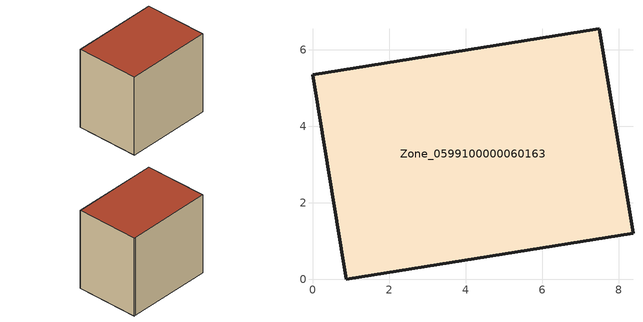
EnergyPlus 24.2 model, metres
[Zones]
Zone_0599100000060163
 floor ground (C_G): 7.39,6.53 7.49,6.55 8.37,1.21 0.88,0 0,5.35 z0
 wall outside (C_F): 0.88,0 8.37,1.21 7.49,6.55 7.39,6.53 0,5.35 0.88,0 z0:7.08
 roof outside (C_R): 7.49,6.55 7.39,6.53 0,5.35 0.88,0 8.37,1.21 z7.08
[BUILDING]
Pand.0599100000060163: North Axis=0; Terrain=City; Loads Convergence Tolerance Value=0.04; Temperature Convergence Tolerance Value=0.4; Solar Distribution=FullExterior; Maximum Number of Warmup Days=25; Minimum Number of Warmup Days=1
[Site:Location]
Rotterdam.The.Hague.AP_ZH_NLD Design_Conditions: Latitude=51.96; Longitude=4.45; Time Zone=1; Elevation=-4.5
[SITE:GROUNDTEMPERATURE:BUILDINGSURFACE]
18, 18, 18, 18, 18, 18, 18, 18, 18, 18, 18, 18
[MATERIAL] Thermal Absorptance=0.9; Solar Absorptance=0.7; Visible Absorptance=0.7
Name | Roughness | Thickness | Conductivity | Density | Specific Heat
G.TI.1946 | MediumSmooth | 0.15 | 1 | 540 | 1210
F.TI.1946 | Rough | 0.3 | 0.857143 | 1920 | 840
R.TI.1946 | MediumRough | 0.2 | 0.1 | 1500 | 1000
[CONSTRUCTION]
C_G: G.TI.1946
C_F: F.TI.1946
C_R: R.TI.1946
[ZONE]
Zone_0599100000060163: Type=1; Multiplier=1; Ceiling Height=Autocalculate; Volume=Autocalculate; Floor Area=autocalculate; Part of Total Floor Area=Yes
[ZONEINFILTRATION:DESIGNFLOWRATE]
Infil_Zone_0599100000060163: Zone or ZoneList or Space or SpaceList=Zone_0599100000060163; Schedule=AlwaysOn; Design Flow Rate Calculation Method=Flow/Area; Flow Rate per Floor Area=0.003; Constant Term Coefficient=1; Temperature Term Coefficient=0; Velocity Term Coefficient=0; Velocity Squared Term Coefficient=0
[HVACTEMPLATE:ZONE:IDEALLOADSAIRSYSTEM]
Zone_0599100000060163: Maximum Heating Supply Air Temperature=50; Minimum Cooling Supply Air Temperature=13; Maximum Heating Supply Air Humidity Ratio=0.0156; Minimum Cooling Supply Air Humidity Ratio=0.0077; Heating Limit=NoLimit; Cooling Limit=NoLimit; Dehumidification Control Type=ConstantSensibleHeatRatio; Cooling Sensible Heat Ratio=0.7; Dehumidification Setpoint=60; Humidification Control Type=None; Humidification Setpoint=30; Outdoor Air Method=None; Outdoor Air Flow Rate per Person=0.00944; Outdoor Air Flow Rate per Zone Floor Area=0; Outdoor Air Flow Rate per Zone=0; Demand Controlled Ventilation Type=None; Outdoor Air Economizer Type=NoEconomizer; Heat Recovery Type=None; Sensible Heat Recovery Effectiveness=0.7; Latent Heat Recovery Effectiveness=0.65
[ZONECONTROL:THERMOSTAT]
ThermostatControl_Zone_0599100000060163: Zone or ZoneList=Zone_0599100000060163; Control Type Schedule=DualSetpointControlType; Control 1=Thermostat_Zone_0599100000060163; Temperature Difference Between Cutout And Setpoint=0
[THERMOSTATSETPOINT:DUALSETPOINT]
Thermostat_Zone_0599100000060163: Heating Setpoint Temperature Schedule=HeatingSetpoint_Zone_0599100000060163; Cooling Setpoint Temperature Schedule=CoolingSetpoint_Zone_0599100000060163
[SCHEDULE:COMPACT]
HeatingSetpoint_Zone_0599100000060163: Through: 12/31, For: AllDays, Until: 24:00, 21
CoolingSetpoint_Zone_0599100000060163: Through: 12/31, For: AllDays, Until: 24:00, 24
DualSetpointControlType: Through: 12/31, For: AllDays, Until: 24:00, 4
AlwaysOn: Through: 12/31, For: AllDays, Until: 24:00, 1
